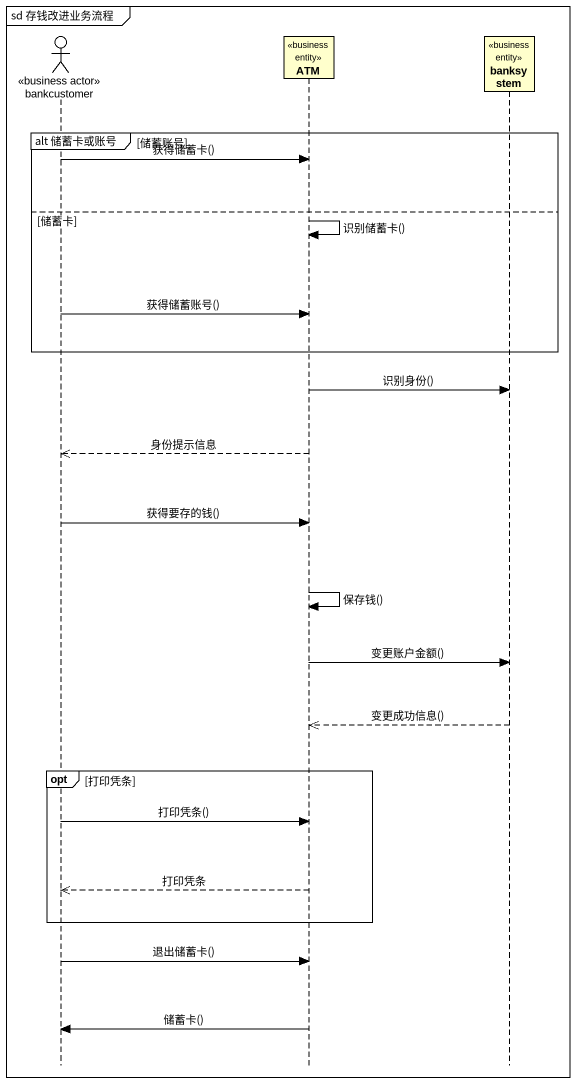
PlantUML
@startuml
mainframe sd 存钱改进业务流程
hide footbox
actor bankcustomer <<business actor>>
participant ATM <<business entity>>
participant banksystem <<business entity>>

group alt 储蓄卡或账号 [储蓄账号]
  bankcustomer -> ATM : 获得储蓄卡()
else 储蓄卡
  ATM -> ATM : 识别储蓄卡()
  bankcustomer -> ATM : 获得储蓄账号()
end
ATM -> banksystem : 识别身份()
ATM -->> bankcustomer : 身份提示信息
bankcustomer -> ATM : 获得要存的钱()
ATM -> ATM : 保存钱()
ATM -> banksystem : 变更账户金额()
banksystem -->> ATM : 变更成功信息()
opt 打印凭条
  bankcustomer -> ATM : 打印凭条()
  ATM -->> bankcustomer : 打印凭条
end
bankcustomer -> ATM : 退出储蓄卡()
ATM -> bankcustomer : 储蓄卡()
@enduml
